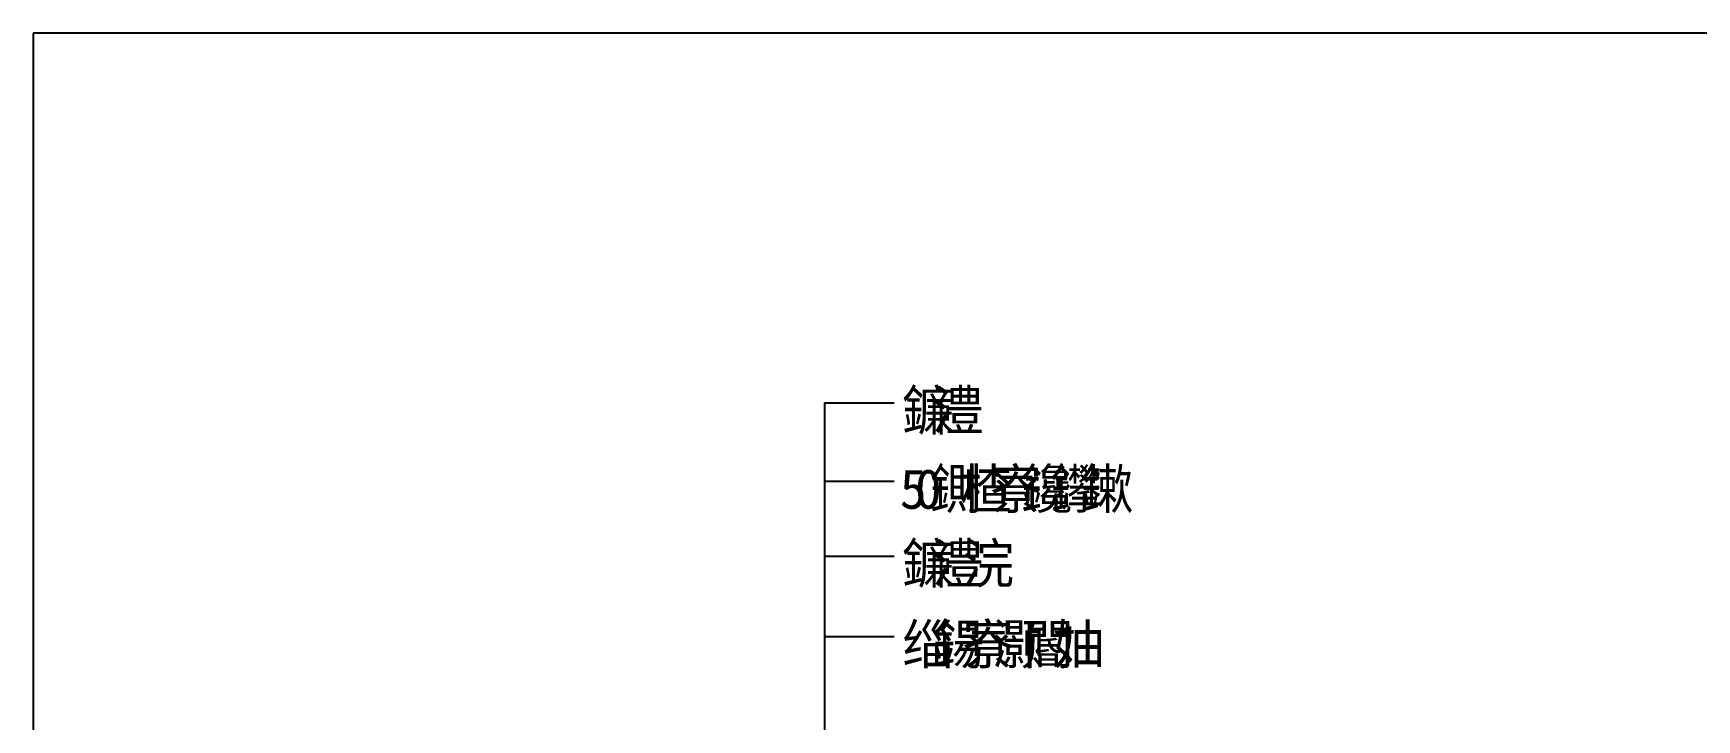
# Model space of a CAD drawing. Header units: metres. Extents: x 0 to 420, y 0 to 297.
# Drawn here: x 0 to 160.8, y 230.6 to 297 of the extents above; entities that cross this region are included whole.
import ezdxf

# ---------------------------------------------------------------- set-up
doc = ezdxf.new("R2010")
doc.units = ezdxf.units.M

msp = doc.modelspace()

# ---------------------------------------------------------------- linework, layer by layer
for p, q in [((420, 297), (0, 297)), ((0, 297), (0, 0)), ((76.5, 261.28), (76.5, 213.13)), ((76.5, 261.28), (83.24, 261.28)), ((76.5, 253.69), (83.24, 253.69)), ((76.5, 246.44), (83.24, 246.44)), ((76.5, 238.68), (83.24, 238.68))]:
    msp.add_line(p, q)

# ---------------------------------------------------------------- texts
for s, p in [('鐮', (84.01, 258.64)), ('澧', (86.93, 258.64)), ('5', (83.78, 251.03)), ('0', (85.24, 251.03)), ('鍘', (86.7, 251.03)), ('楂', (89.62, 251.03)), ('寮', (92.54, 251.03)), ('鑱', (95.46, 251.03)), ('鑻', (98.38, 251.03)), ('鏉', (101.3, 251.03)), ('鐮', (84.01, 243.83)), ('澧', (86.93, 243.83)), ('浣', (89.85, 243.83)), ('缁', (84.01, 236.02)), ('鍚', (86.93, 236.02)), ('寮', (89.85, 236.02)), ('灏', (92.76, 236.02)), ('閽', (95.68, 236.02)), ('妯', (98.6, 236.02))]:
    msp.add_text(s, height=3.84).set_placement(p)

doc.saveas('drawing.dxf')
